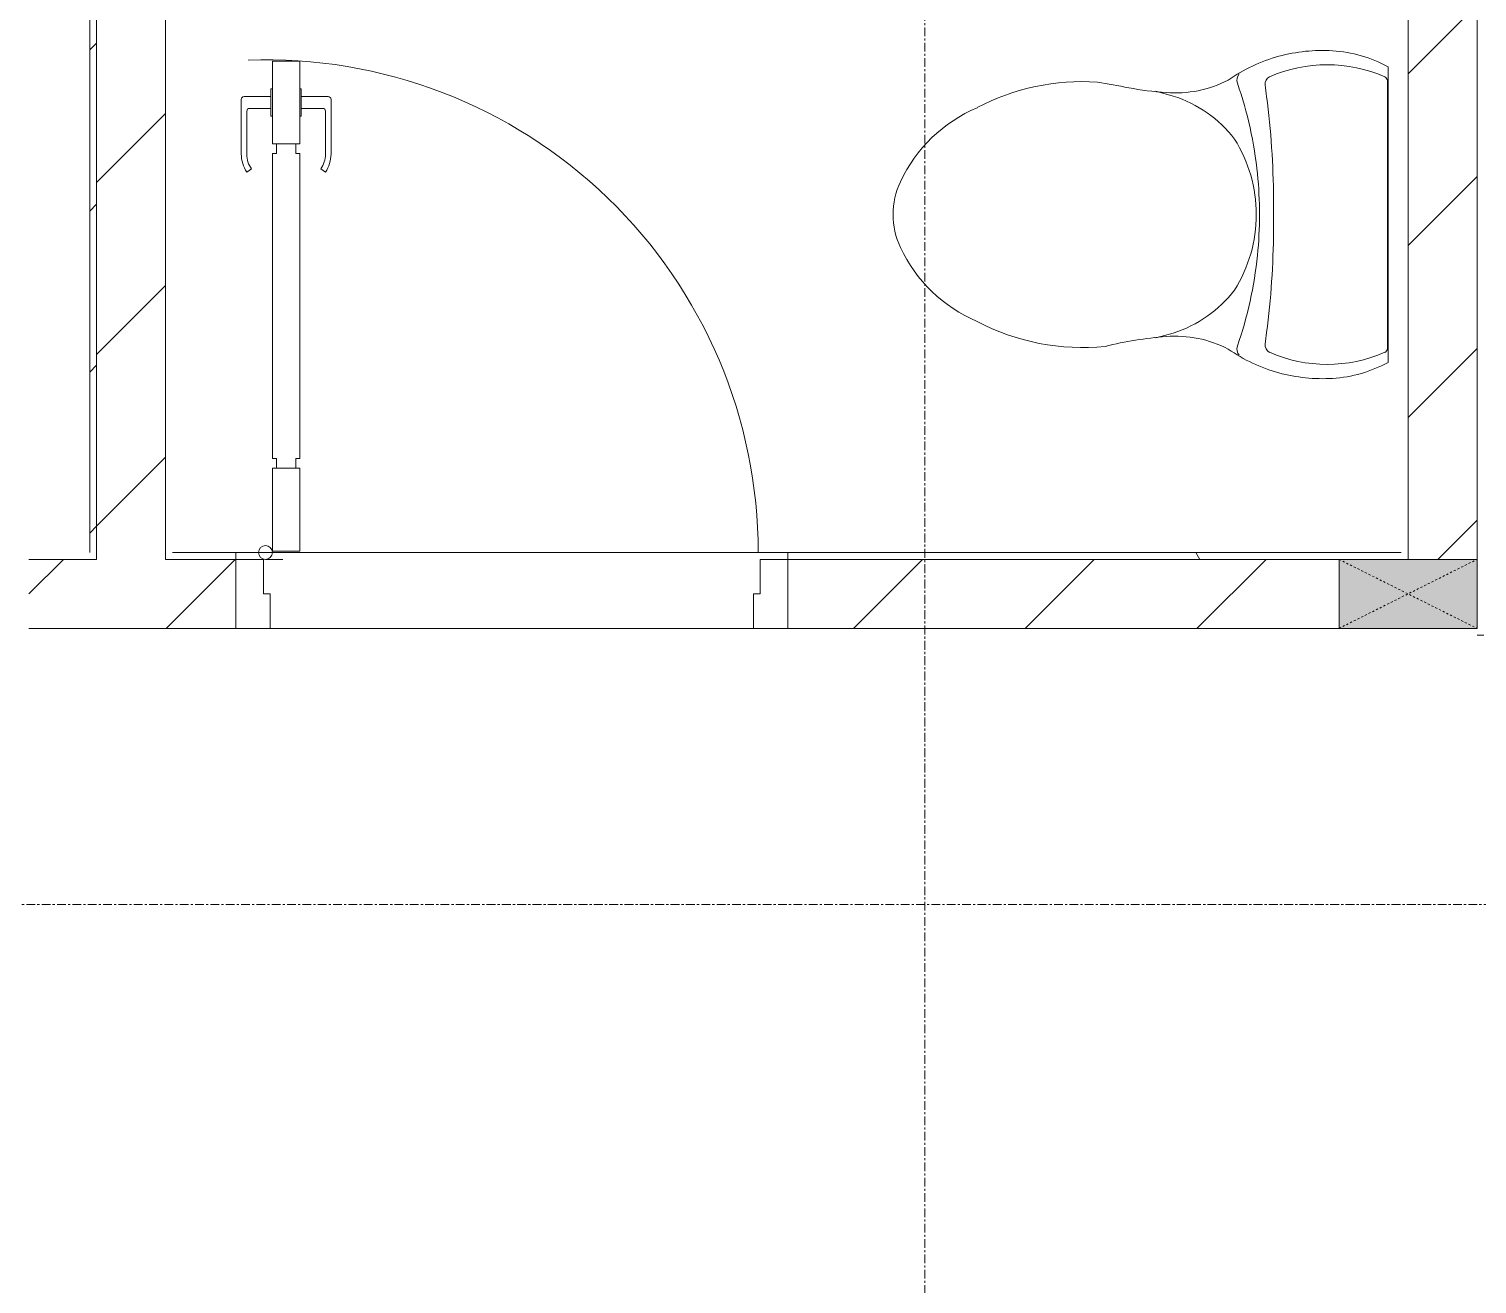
# Model space of a CAD drawing. Header units: millimetres. Extents: x 5356 to 209803, y -16346 to 109894.
# Drawn here: x 47555 to 49653, y 27887 to 29705 of the extents above; entities that cross this region are included whole.
import ezdxf

# ---------------------------------------------------------------- set-up
doc = ezdxf.new("R2010")
doc.units = ezdxf.units.MM
doc.linetypes.add('Dash', pattern=[6, 3, -3])
doc.linetypes.add('Grid Line', pattern=[22.225, 12.7, -3.175, 3.175, -3.175])
for name, color, linetype, lineweight in [('0-1', 7, 'Continuous', 5), ('A-DETL-GENF-1', 9, 'Continuous', 9), ('A-DOOR-1', 9, 'Continuous', 9), ('A-FLOR-1', 9, 'Continuous', 9), ('A-WALL-1', 253, 'Continuous', 18), ('A-WALL-2', 9, 'Continuous', 9), ('A-WALL-PATT-1', 10, 'Continuous', 9), ('A-WALL-PATT-2', 9, 'Continuous', 9), ('I-WALL-1', 253, 'Continuous', 18), ('I-WALL-2', 9, 'Continuous', 9), ('P-SANR-FIXT-1', 9, 'Continuous', 9), ('S-COLS-2', 253, 'Continuous', 18), ('S-COLS-3', 9, 'Continuous', 9), ('S-COLS-HDLN-1', 9, 'Dash', 9), ('S-GRID-1', 1, 'Grid Line', 9)]:
    doc.layers.add(name, color=color, linetype=linetype, lineweight=lineweight)
pattern_1 = [(45, (0, 0), (-124.4508, 124.4508), [])]

# ---------------------------------------------------------------- blocks, each defined once
blk = doc.blocks.new('DOOR_CW_01 CANH MO-PANEL KINH - DIG_02-800x2200-CỬA NHÔM KÍNH-400864-TKCS_MB ĐỊNH VỊ MỐC TỌA ĐỘ CÔNG TRÌNH')
at = {"layer": 'A-DETL-GENF-1'}
for p, q in [((-347, 772), (-307, 772)), ((-347, 652), (-347, 772)), ((-307, 772), (-307, 652)), ((-392, 637), (-392, 716.5)), ((-349, 720.5), (-388, 720.5)), ((-349, 731.8), (-347, 731.8)), ((-349, 692.2), (-349, 731.8)), ((-347, 692.2), (-347, 731.8)), ((-307, 692.2), (-307, 731.8)), ((-305, 731.8), (-307, 731.8)), ((-305, 692.2), (-305, 731.8)), ((-305, 720.5), (-266, 720.5)), ((-262, 637), (-262, 716.5)), ((-384, 699.5), (-384, 637)), ((-349, 703.5), (-380, 703.5)), ((-305, 703.5), (-274, 703.5)), ((-270, 699.5), (-270, 637)), ((-347, 692.2), (-349, 692.2)), ((-307, 692.2), (-305, 692.2)), ((-307, 652), (-347, 652)), ((-313, 652), (-341, 652)), ((-341, 652), (-341, 638)), ((-313, 638), (-313, 652)), ((-347, 638), (-341, 638)), ((-347, 638), (-347, 196)), ((-307, 638), (-313, 638)), ((-307, 196), (-307, 638)), ((-383.9, 611.2), (-377.3, 615.8)), ((-270.1, 611.2), (-276.7, 615.8)), ((-347, 196), (-341, 196)), ((-341, 196), (-341, 182)), ((-307, 196), (-313, 196)), ((-313, 182), (-313, 196)), ((-307, 182), (-347, 182)), ((-347, 182), (-347, 62)), ((-341, 182), (-313, 182)), ((-307, 62), (-307, 182)), ((-347, 62), (-307, 62))]:
    blk.add_line(p, q, dxfattribs=at)
blk.add_circle((-357, 60), 10, dxfattribs=at)
for centre, radius, start, end in [((-357, 60), 714, 360, 92), ((-388, 716.5), 4, 90, 180), ((-266, 716.5), 4, 0, 90), ((-380, 699.5), 4, 90, 180), ((-274, 699.5), 4, 0, 90), ((-347, 637), 45, 180, 215), ((-347, 637), 37, 180, 215), ((-307, 637), 37, 325, 0), ((-307, 637), 45, 325, 0)]:
    blk.add_arc(centre, radius, start, end, dxfattribs=at)
at = {"layer": 'A-DOOR-1'}
for p, q in [((-360, 50), (-400, 50)), ((-400, 50), (-400, -50)), ((-360, 0), (-360, 50)), ((-357, 50), (-332, 50)), ((400, 50), (360, 50)), ((360, 50), (360, 0)), ((400, -50), (400, 50)), ((-350, 0), (-360, 0)), ((-350, -50), (-350, 0)), ((360, 0), (350, 0)), ((350, 0), (350, -50)), ((-400, -50), (-350, -50)), ((350, -50), (400, -50))]:
    blk.add_line(p, q, dxfattribs=at)
blk = doc.blocks.new('TOILET - TOILET-400871-TKCS_MB ĐỊNH VỊ MỐC TỌA ĐỘ CÔNG TRÌNH')
at = {"layer": 'P-SANR-FIXT-1'}
for p, q in [((-171.7, 330.3), (-178.6, 355.5)), ((171.7, 330.3), (178.6, 355.5)), ((214.2, 19), (-214.2, 19)), ((194, 19.9), (-194, 19.9))]:
    blk.add_line(p, q, dxfattribs=at)
for centre, radius, start, end in [((0, 624.4), 111.7, 64.7718, 115.2282), ((45.1, 528.6), 217.6, 115.2282, 156.7784), ((-45.1, 528.6), 217.6, 23.2216, 64.7718), ((137.1, 461.2), 329.8, 152.3122, 185.6513), ((-137.1, 461.2), 329.8, 356.3165, 27.6878), ((-719.2, 297.5), 544.3, 4.5441, 13.9464), ((-1948.3, 805.1), 2171.2, 349.1051, 350.319), ((719.2, 297.5), 544.3, 169.7121, 175.4559), ((-343.5, 327.4), 167.3, 332.62, 4.5441), ((343.5, 327.4), 167.3, 175.4559, 207.38), ((-0.4, 384), 179.5, 197.4036, 232.5964), ((0.4, 384), 179.5, 307.4036, 342.5964), ((-4, 115.7), 233.6, 144.7853, 164.7039), ((-195, 224.1), 13.8, 71.0073, 129.3276), ((0.6, 792.1), 586.9, 251.0073, 264.1678), ((0, 416), 206.1, 237.9268, 270), ((0, 416), 206.1, 270, 302.0732), ((-0.6, 792.1), 586.9, 275.8322, 288.9927), ((195, 224.1), 13.8, 50.6724, 108.9927), ((4, 115.7), 233.6, 15.2961, 35.2147), ((-9.8, 107.2), 207.3, 156.2862, 203.7138), ((-189.1, 185.5), 11.7, 82.4212, 154.5895), ((178.9, 2951.3), 2778.4, 262.4212, 262.7649), ((-14.3, 1400.4), 1215.6, 262.593, 269.6026), ((0, 786.7), 581.5, 264.1678, 275.8322), ((14.3, 1400.4), 1215.6, 270.3974, 277.407), ((-178.9, 2951.3), 2778.4, 277.2351, 277.5788), ((189.1, 185.5), 11.7, 25.4105, 97.5788), ((9.8, 107.2), 207.3, 336.2862, 23.7138), ((1.9, 114.1), 239.7, 164.7039, 183.5487), ((0, 3462.8), 3278, 269.6026, 270.3974), ((-1.9, 114.1), 239.7, 356.4513, 15.2961), ((-46.1, 111.1), 191.6, 183.5487, 208.7191), ((46.1, 111.1), 191.6, 331.2809, 356.4513), ((-193.7, 26.4), 6.48, 203.7138, 267.6832), ((193.7, 26.4), 6.48, 272.3168, 336.2862)]:
    blk.add_arc(centre, radius, start, end, dxfattribs=at)
blk = doc.blocks.new('G1_SOF - BO TRU - 100x200-V63-TKCS_MB ĐỊNH VỊ MỐC TỌA ĐỘ CÔNG TRÌNH')
at = {"layer": 'S-COLS-3'}
blk.add_hatch(color=256, dxfattribs=at).paths.add_polyline_path([(50, -100), (50, 100), (-50, 100), (-50, -100)])
at = {"layer": 'S-COLS-2'}
for p, q in [((50, 100), (-50, 100)), ((-50, 100), (-50, -100)), ((50, -100), (50, 100)), ((-50, -100), (50, -100))]:
    blk.add_line(p, q, dxfattribs=at)
at = {"layer": 'S-COLS-HDLN-1'}
for p, q in [((50, 100), (-50, -100)), ((-50, 100), (50, -100))]:
    blk.add_line(p, q, dxfattribs=at)
blk = doc.blocks.new('NCV_TKTC_TANG 1_rvt-1-TKCS_MB ĐỊNH VỊ MỐC TỌA ĐỘ CÔNG TRÌNH')
at = {"layer": 'A-WALL-PATT-1'}
h = blk.add_hatch(dxfattribs=at)
h.set_pattern_fill('FP_2', color=256, style=0, pattern_type=2)
h.set_pattern_definition(pattern_1)
h.paths.add_polyline_path([(49648.4, 28936.9), (49652.6, 28936.9), (49652.6, 31236.9), (49552.6, 31236.9), (49552.6, 28936.9)])
h.paths.add_polyline_path([(49652.6, 31336.9), (49652.6, 33336.9), (49552.6, 33336.9), (49552.6, 31336.9), (49557.3, 31336.9)])
h = blk.add_hatch(dxfattribs=at)
h.set_pattern_fill('FP_2', color=256, style=0, pattern_type=2)
h.set_pattern_definition(pattern_1)
h.paths.add_polyline_path([(47721.6, 28936.9), (47752.6, 28936.9), (47752.6, 30886.9), (47652.6, 30886.9), (47652.6, 28936.9)])
h = blk.add_hatch(dxfattribs=at)
h.set_pattern_fill('FP_2', color=256, style=0, pattern_type=2)
h.set_pattern_definition(pattern_1)
h.paths.add_polyline_path([(47554.6, 28836.9), (47854.2, 28836.9), (47854.2, 28936.9), (47554.6, 28936.9), (47554.6, 28886.9)])
h.paths.add_polyline_path([(49452.6, 28836.9), (49452.6, 28936.9), (48654.2, 28936.9), (48654.2, 28836.9), (48932.1, 28836.9)])
h.paths.add_polyline_path([(46654.6, 28836.9), (46654.6, 28936.9), (46352.6, 28936.9), (46352.6, 28836.9), (46511.2, 28836.9)])
h.paths.add_polyline_path([(46152.6, 28836.9), (46152.6, 28936.9), (44652.6, 28936.9), (44652.6, 28836.9), (45300.8, 28836.9)])
h = blk.add_hatch(dxfattribs=at)
h.set_pattern_fill('FP_4', color=256, style=0, pattern_type=2)
h.set_pattern_definition([(0, (0, 0), (894.08, 223.52), [73.762, -596.798, 73.762, -596.798, -3576.32]), (0, (0, 0), (894.08, 223.52), [-1341.12, 73.762, -1267.358, 73.762, -596.798, -1564.64]), (0, (0, 0), (894.08, 223.52), [-3352.8, 73.762, -373.278, 73.762, -1043.838]), (120, (335.28, 111.76), (-640.614, 662.536), [73.762, -596.798, 73.762, -4173.118]), (120, (335.28, 111.76), (-640.614, 662.536), [-744.322, -596.798, 73.762, -1267.358, -2235.2]), (120, (335.28, 111.76), (-640.614, 662.536), [-2682.24, 73.762, -596.798, 73.762, -1490.878]), (120, (335.28, 111.76), (-640.614, 662.536), [-3426.562, -373.278, 73.762, -1043.838]), (240, (447.04, 558.8), (-253.466, -886.056), [73.762, -596.798, 73.762, -4173.118]), (240, (447.04, 558.8), (-253.466, -886.056), [-744.322, -596.798, 73.762, -1267.358, -2235.2]), (240, (447.04, 558.8), (-253.466, -886.056), [-2682.24, 73.762, -596.798, 73.762, -1490.878]), (240, (447.04, 558.8), (-253.466, -886.056), [-3426.562, -373.278, 73.762, -1043.838])])
h.paths.add_polyline_path([(49552.6, 28936.9), (49552.6, 28946.9), (48654.2, 28946.9), (48654.2, 28936.9), (49452.6, 28936.9)])
h.paths.add_polyline_path([(47854.2, 28936.9), (47854.2, 28946.9), (47762.6, 28946.9), (47762.6, 28936.9)])
at = {"layer": 'A-WALL-PATT-2'}
h = blk.add_hatch(dxfattribs=at)
h.set_pattern_fill('FP_3', color=256, style=0, pattern_type=2)
h.set_pattern_definition([(45, (0, 0), (-116.6726, 116.6726), [])])
h.paths.add_polyline_path([(47642.6, 28936.9), (47652.6, 28936.9), (47652.6, 32436.9), (47642.6, 32436.9), (47642.6, 28946.9)])
h.paths.add_polyline_path([(47652.6, 33236.9), (47652.6, 33336.9), (47642.6, 33336.9), (47642.6, 33236.9)])
at = {"layer": 'A-FLOR-1'}
blk.add_line((48604.2, 28836.9), (47904.2, 28836.9), dxfattribs=at)
at = {"layer": 'A-WALL-1'}
for p, q in [((49552.6, 31236.9), (49552.6, 28936.9)), ((49652.6, 28936.9), (49652.6, 31236.9)), ((47652.6, 30886.9), (47652.6, 28936.9)), ((47752.6, 28936.9), (47752.6, 30886.9)), ((47652.6, 28936.9), (47642.6, 28936.9)), ((47762.6, 28936.9), (47752.6, 28936.9))]:
    blk.add_line(p, q, dxfattribs=at)
at = {"layer": 'A-WALL-2'}
for p, q in [((47642.6, 28936.9), (47554.6, 28936.9)), ((47854.2, 28936.9), (47762.6, 28936.9)), ((47762.6, 28936.9), (47854.2, 28936.9)), ((49452.6, 28936.9), (48654.2, 28936.9)), ((48654.2, 28936.9), (49452.6, 28936.9)), ((47554.6, 28836.9), (47854.2, 28836.9)), ((48604.2, 28836.9), (47904.2, 28836.9)), ((48654.2, 28836.9), (49452.6, 28836.9))]:
    blk.add_line(p, q, dxfattribs=at)
at = {"layer": 'I-WALL-1'}
for p, q in [((47642.6, 32436.9), (47642.6, 28946.9)), ((47652.6, 28936.9), (47652.6, 31336.9)), ((49652.6, 31236.9), (49652.6, 28936.9)), ((47642.6, 28936.9), (47652.6, 28936.9)), ((47854.2, 28946.9), (47762.6, 28946.9)), ((47854.2, 28936.9), (47854.2, 28946.9)), ((49542.6, 28946.9), (48654.2, 28946.9)), ((48654.2, 28946.9), (48654.2, 28936.9)), ((49552.6, 28936.9), (49552.6, 28946.9)), ((49652.6, 28826.9), (49662.6, 28826.9))]:
    blk.add_line(p, q, dxfattribs=at)
at = {"layer": 'I-WALL-2'}
blk.add_line((47854.2, 28946.9), (48654.2, 28946.9), dxfattribs=at)
at = {"layer": 'A-DOOR-1'}
blk.add_blockref('DOOR_CW_01 CANH MO-PANEL KINH - DIG_02-800x2200-CỬA NHÔM KÍNH-400864-TKCS_MB ĐỊNH VỊ MỐC TỌA ĐỘ CÔNG TRÌNH', (48254.2, 28886.9), dxfattribs=at)
at = {"layer": 'P-SANR-FIXT-1', "rotation": 90.00000000000034}
blk.add_blockref('TOILET - TOILET-400871-TKCS_MB ĐỊNH VỊ MỐC TỌA ĐỘ CÔNG TRÌNH', (49542.6, 29436.5), dxfattribs=at)
at = {"layer": 'S-COLS-3', "rotation": 89.99999999999945}
blk.add_blockref('G1_SOF - BO TRU - 100x200-V63-TKCS_MB ĐỊNH VỊ MỐC TỌA ĐỘ CÔNG TRÌNH', (49552.6, 28886.9), dxfattribs=at)

msp = doc.modelspace()

# ---------------------------------------------------------------- linework, layer by layer
at = {"layer": 'S-GRID-1'}
for p, q in [((48852.6, 20960.6), (48852.6, 80482.7)), ((131551.8, 28436.9), (29351.8, 28436.9))]:
    msp.add_line(p, q, dxfattribs=at)

# ---------------------------------------------------------------- block references
at = {"layer": '0-1'}
msp.add_blockref('NCV_TKTC_TANG 1_rvt-1-TKCS_MB ĐỊNH VỊ MỐC TỌA ĐỘ CÔNG TRÌNH', (0, 0), dxfattribs=at)

doc.saveas('drawing.dxf')
